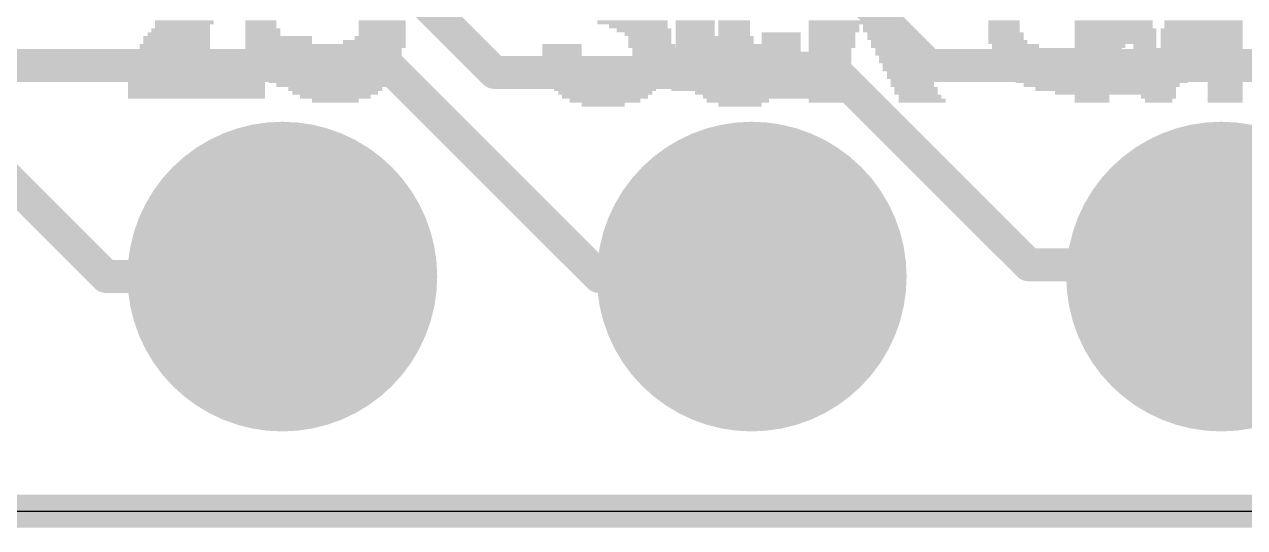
# Model space of a CAD drawing. Extents: x -0.1 to 35.6, y -0.1 to 17.9.
# Drawn here: x 22.73 to 29.34, y -0.09 to 2.64 of the extents above; entities that cross this region are included whole.
import ezdxf

# ---------------------------------------------------------------- set-up
doc = ezdxf.new("R2010")
doc.units = 0
for name, color, linetype in [('1', 12, 'CONTINUOUS'), ('16', 5, 'CONTINUOUS'), ('17', 110, 'CONTINUOUS'), ('20', 53, 'CONTINUOUS'), ('200', 40, 'CONTINUOUS'), ('201', 6, 'CONTINUOUS')]:
    doc.layers.add(name, color=color, linetype=linetype)

# ---------------------------------------------------------------- blocks, each defined once
blk = doc.blocks.new('ROUNDP')
at = {"const_width": 0.5}
blk.add_lwpolyline([(0, -0.25, 1), (0, 0.25, 1), (0, -0.25)], format="xyb", dxfattribs=at)
blk = doc.blocks.new('RECT')
blk.add_solid([(-0.5, -0.5), (0.5, -0.5), (-0.5, 0.5), (0.5, 0.5)])

msp = doc.modelspace()

# ---------------------------------------------------------------- linework, layer by layer
at = {"layer": '1', "const_width": 0.1778}
msp.add_lwpolyline([(0, 0), (35.56, 0)], dxfattribs=at)
at = {"layer": '16', "const_width": 0.1778}
for points in [[(23.1775, 1.27), (21.3042, 3.1433)], [(24.8593, 2.794), (25.2784, 2.3749)], [(27.2855, 2.7559), (27.6284, 2.413)], [(22.5733, 2.413), (24.7015, 2.413)], [(25.8445, 1.27), (24.7015, 2.413)], [(25.2784, 2.3749), (27.1277, 2.3749)], [(27.1277, 2.3749), (28.1691, 1.3335)], [(27.6284, 2.413), (29.718, 2.413)], [(28.1691, 1.3335), (29.21, 1.3335)], [(29.21, 1.3335), (29.21, 1.27)], [(24.13, 1.27), (23.1775, 1.27)], [(25.8445, 1.27), (26.67, 1.27)], [(0, 0), (35.56, 0)]]:
    msp.add_lwpolyline(points, dxfattribs=at)
at = {"layer": '16', "const_width": 0.0889}
for points in [[(24.7329, 2.4444, 1), (24.6701, 2.3816)], [(24.7015, 2.3686, 1), (24.7015, 2.4575)], [(25.2784, 2.4194, 1), (25.2784, 2.3305)], [(25.247, 2.3435, 1), (25.3098, 2.4063)], [(27.1591, 2.4063, 1), (27.0962, 2.3435)], [(27.1277, 2.3305, 1), (27.1277, 2.4194)], [(27.6284, 2.4575, 1), (27.6284, 2.3686)], [(27.597, 2.3816, 1), (27.6598, 2.4444)], [(28.1691, 1.378, 1), (28.1691, 1.2891)], [(28.1376, 1.3021, 1), (28.2005, 1.3649)], [(29.2545, 1.3335, 1), (29.1655, 1.3335)], [(29.21, 1.2891, 1), (29.21, 1.378)], [(23.1775, 1.3145, 1), (23.1775, 1.2255)], [(23.1461, 1.2386, 1), (23.2089, 1.3014)], [(24.13, 1.2255, 1), (24.13, 1.3145)], [(25.8445, 1.3145, 1), (25.8445, 1.2255)], [(25.8131, 1.2386, 1), (25.8759, 1.3014)], [(26.67, 1.2255, 1), (26.67, 1.3145)], [(29.1655, 1.27, 1), (29.2545, 1.27)]]:
    msp.add_lwpolyline(points, format="xyb", dxfattribs=at)
at = {"layer": '20'}
msp.add_line((1.27, 0), (34.29, 0), dxfattribs=at)

# ---------------------------------------------------------------- block references
at = {"layer": '17', "xscale": 1.6764, "yscale": 1.6764, "rotation": 270}
for p in [(24.13, 1.27), (24.13, 1.27), (26.67, 1.27), (26.67, 1.27), (29.21, 1.27), (29.21, 1.27)]:
    msp.add_blockref('ROUNDP', p, dxfattribs=at)
at = {"layer": '200'}
for p, xscale, yscale in [((23.6004, 2.6458), 0.3175, 0.0211), ((24.671, 2.6458), 0.254, 0.0211), ((26.0248, 2.6458), 0.381, 0.0211), ((26.3639, 2.6458), 0.2108, 0.0211), ((27.2313, 2.6458), 0.508, 0.0211), ((28.5115, 2.6458), 0.188, 0.0211), ((28.7655, 2.6458), 0.1473, 0.0211), ((28.9776, 2.6458), 0.1499, 0.0211), ((29.2316, 2.6458), 0.1905, 0.0211), ((23.5483, 2.5823), 0.2946, 0.0211), ((23.5699, 2.6035), 0.2972, 0.0213), ((23.5903, 2.6247), 0.2972, 0.0211), ((24.671, 2.6247), 0.254, 0.0211), ((24.671, 2.6035), 0.254, 0.0213), ((24.671, 2.5823), 0.254, 0.0211), ((26.0566, 2.6247), 0.3175, 0.0211), ((26.0871, 2.6035), 0.2972, 0.0213), ((26.1087, 2.5823), 0.254, 0.0211), ((26.3639, 2.6247), 0.2108, 0.0211), ((26.3639, 2.6035), 0.2108, 0.0213), ((26.3639, 2.5823), 0.2108, 0.0211), ((26.8288, 2.5823), 0.2108, 0.0211), ((27.1043, 2.5823), 0.254, 0.0211), ((27.1145, 2.6247), 0.2743, 0.0211), ((27.1145, 2.6035), 0.2743, 0.0213), ((27.3787, 2.6247), 0.2134, 0.0211), ((27.3888, 2.6035), 0.2337, 0.0213), ((27.4002, 2.5823), 0.2108, 0.0211), ((28.5115, 2.6247), 0.188, 0.0211), ((28.5115, 2.6035), 0.188, 0.0213), ((28.5115, 2.5823), 0.188, 0.0211), ((28.7655, 2.6247), 0.1473, 0.0211), ((28.7858, 2.6035), 0.1473, 0.0213), ((28.7858, 2.5823), 0.1473, 0.0211), ((28.956, 2.6035), 0.1473, 0.0213), ((28.956, 2.5823), 0.1473, 0.0211), ((28.9776, 2.6247), 0.1499, 0.0211), ((29.2316, 2.6247), 0.1905, 0.0211), ((29.2316, 2.6035), 0.1905, 0.0213), ((29.2316, 2.5823), 0.1905, 0.0211), ((23.495, 2.5188), 0.2743, 0.0211), ((23.5267, 2.5612), 0.2972, 0.0211), ((23.5166, 2.54), 0.2769, 0.0213), ((24.1732, 2.5612), 0.2337, 0.0211), ((24.1732, 2.54), 0.2337, 0.0213), ((24.1732, 2.5188), 0.2337, 0.0211), ((24.671, 2.5612), 0.254, 0.0211), ((24.671, 2.54), 0.254, 0.0213), ((24.671, 2.5188), 0.254, 0.0211), ((25.6438, 2.5188), 0.2134, 0.0211), ((26.1201, 2.5612), 0.2311, 0.0211), ((26.1201, 2.54), 0.2311, 0.0213), ((26.1303, 2.5188), 0.2108, 0.0211), ((26.3639, 2.5612), 0.2108, 0.0211), ((26.3639, 2.54), 0.2108, 0.0213), ((26.3639, 2.5188), 0.2108, 0.0211), ((26.8288, 2.5612), 0.2108, 0.0211), ((26.8288, 2.54), 0.2108, 0.0213), ((26.8288, 2.5188), 0.2108, 0.0211), ((27.0942, 2.5612), 0.2337, 0.0211), ((27.0942, 2.54), 0.2337, 0.0213), ((27.0828, 2.5188), 0.2108, 0.0211), ((27.4104, 2.5612), 0.2311, 0.0211), ((27.432, 2.5188), 0.2337, 0.0211), ((27.4206, 2.54), 0.2108, 0.0213), ((28.5115, 2.5612), 0.188, 0.0211), ((28.5115, 2.54), 0.188, 0.0213), ((28.5115, 2.5188), 0.188, 0.0211), ((28.7858, 2.5612), 0.1473, 0.0211), ((28.7858, 2.54), 0.1473, 0.0213), ((28.7973, 2.5188), 0.1245, 0.0211), ((28.956, 2.5612), 0.1473, 0.0211), ((28.956, 2.54), 0.1473, 0.0213), ((28.9458, 2.5188), 0.127, 0.0211), ((29.2316, 2.5612), 0.1905, 0.0211), ((29.2316, 2.54), 0.1905, 0.0213), ((29.2316, 2.5188), 0.1905, 0.0211), ((23.4531, 2.4342), 0.2769, 0.0211), ((23.4645, 2.4553), 0.254, 0.0211), ((23.4747, 2.4765), 0.2743, 0.0213), ((23.495, 2.4977), 0.2743, 0.0211), ((24.1833, 2.4553), 0.254, 0.0211), ((24.1732, 2.4977), 0.2337, 0.0211), ((24.1732, 2.4765), 0.2337, 0.0213), ((24.1935, 2.4342), 0.2337, 0.0211), ((24.638, 2.4342), 0.2743, 0.0211), ((24.6482, 2.4977), 0.254, 0.0211), ((24.6482, 2.4765), 0.254, 0.0213), ((24.6482, 2.4553), 0.254, 0.0211), ((25.6438, 2.4977), 0.2134, 0.0211), ((25.6438, 2.4765), 0.2134, 0.0213), ((25.6438, 2.4553), 0.2134, 0.0211), ((25.6438, 2.4342), 0.2134, 0.0211), ((26.1303, 2.4977), 0.2108, 0.0211), ((26.1303, 2.4765), 0.2108, 0.0213), ((26.1303, 2.4553), 0.2108, 0.0211), ((26.1303, 2.4342), 0.2108, 0.0211), ((26.3741, 2.4977), 0.1905, 0.0211), ((26.3843, 2.4765), 0.2108, 0.0213), ((26.3843, 2.4553), 0.2108, 0.0211), ((26.3843, 2.4342), 0.2108, 0.0211), ((26.8084, 2.4553), 0.2108, 0.0211), ((26.8084, 2.4342), 0.2108, 0.0211), ((26.8288, 2.4977), 0.2108, 0.0211), ((26.8288, 2.4765), 0.2108, 0.0213), ((27.0828, 2.4977), 0.2108, 0.0211), ((27.0828, 2.4765), 0.2108, 0.0213), ((27.0828, 2.4553), 0.2108, 0.0211), ((27.0828, 2.4342), 0.2108, 0.0211), ((27.4536, 2.4977), 0.2311, 0.0211), ((27.4536, 2.4765), 0.2311, 0.0213), ((27.4752, 2.4553), 0.2337, 0.0211), ((27.4752, 2.4342), 0.2337, 0.0211), ((28.5115, 2.4977), 0.188, 0.0211), ((28.5115, 2.4765), 0.188, 0.0213), ((28.5115, 2.4553), 0.188, 0.0211), ((28.5115, 2.4342), 0.188, 0.0211), ((28.8722, 2.4977), 0.2743, 0.0211), ((28.8722, 2.4765), 0.2743, 0.0213), ((28.8722, 2.4553), 0.2743, 0.0211), ((28.8722, 2.4342), 0.2743, 0.0211), ((29.2316, 2.4977), 0.1905, 0.0211), ((29.2316, 2.4765), 0.1905, 0.0213), ((29.2316, 2.4553), 0.1905, 0.0211), ((29.2316, 2.4342), 0.1905, 0.0211), ((23.6753, 2.413), 0.7214, 0.0213), ((23.6753, 2.3918), 0.7214, 0.0211), ((23.6753, 2.3707), 0.7214, 0.0211), ((24.2037, 2.413), 0.254, 0.0213), ((24.2151, 2.3918), 0.2769, 0.0211), ((24.4272, 2.3707), 0.6553, 0.0211), ((24.6063, 2.3918), 0.2972, 0.0211), ((24.6278, 2.413), 0.254, 0.0213), ((25.654, 2.413), 0.2337, 0.0213), ((25.654, 2.3918), 0.2337, 0.0211), ((25.6756, 2.3707), 0.2311, 0.0211), ((26.0985, 2.3707), 0.2337, 0.0211), ((26.1099, 2.3918), 0.2108, 0.0211), ((26.1303, 2.413), 0.2108, 0.0213), ((26.3843, 2.413), 0.2108, 0.0213), ((26.4058, 2.3918), 0.2134, 0.0211), ((26.4058, 2.3707), 0.2134, 0.0211), ((26.797, 2.3918), 0.2337, 0.0211), ((26.797, 2.3707), 0.2337, 0.0211), ((26.8084, 2.413), 0.2108, 0.0213), ((27.0828, 2.413), 0.2108, 0.0213), ((27.0828, 2.3918), 0.2108, 0.0211), ((27.0828, 2.3707), 0.2108, 0.0211), ((27.4955, 2.413), 0.2337, 0.0213), ((27.4955, 2.3918), 0.2337, 0.0211), ((27.5171, 2.3707), 0.2311, 0.0211), ((28.5115, 2.413), 0.188, 0.0213), ((28.5115, 2.3918), 0.188, 0.0211), ((28.5115, 2.3707), 0.188, 0.0211), ((28.8722, 2.413), 0.2337, 0.0213), ((28.8722, 2.3918), 0.2337, 0.0211), ((28.8722, 2.3707), 0.2337, 0.0211), ((29.2316, 2.413), 0.1905, 0.0213), ((29.2316, 2.3918), 0.1905, 0.0211), ((29.2316, 2.3707), 0.1905, 0.0211), ((23.6652, 2.3495), 0.7417, 0.0213), ((23.6652, 2.3283), 0.7417, 0.0211), ((23.6652, 2.3072), 0.7417, 0.0211), ((24.417, 2.3495), 0.635, 0.0213), ((24.4158, 2.3283), 0.5918, 0.0211), ((24.4158, 2.3072), 0.5512, 0.0211), ((25.6972, 2.3495), 0.2743, 0.0213), ((25.8877, 2.3283), 0.6147, 0.0211), ((25.8763, 2.3072), 0.5918, 0.0211), ((26.0769, 2.3495), 0.2769, 0.0213), ((26.4376, 2.3495), 0.2311, 0.0213), ((26.6078, 2.3283), 0.5715, 0.0211), ((26.6065, 2.3072), 0.5283, 0.0211), ((26.7767, 2.3495), 0.2337, 0.0213), ((27.0828, 2.3495), 0.2108, 0.0213), ((27.0828, 2.3283), 0.2108, 0.0211), ((27.0828, 2.3072), 0.2108, 0.0211), ((27.5171, 2.3495), 0.2311, 0.0213), ((27.5387, 2.3283), 0.2337, 0.0211), ((27.5387, 2.3072), 0.2337, 0.0211), ((28.5115, 2.3495), 0.188, 0.0213), ((28.5115, 2.3283), 0.188, 0.0211), ((28.5115, 2.3072), 0.188, 0.0211), ((28.8722, 2.3495), 0.2337, 0.0213), ((28.8709, 2.3283), 0.1905, 0.0211), ((28.8709, 2.3072), 0.1905, 0.0211), ((29.2316, 2.3495), 0.1905, 0.0213), ((29.2316, 2.3283), 0.1905, 0.0211), ((29.2316, 2.3072), 0.1905, 0.0211), ((23.6652, 2.286), 0.7417, 0.0213), ((23.6652, 2.2648), 0.7417, 0.0211), ((23.6652, 2.2437), 0.7417, 0.0211), ((24.417, 2.286), 0.508, 0.0213), ((24.4158, 2.2648), 0.4648, 0.0211), ((24.417, 2.2437), 0.381, 0.0211), ((25.8763, 2.286), 0.5512, 0.0213), ((25.8775, 2.2648), 0.508, 0.0211), ((25.8763, 2.2437), 0.4648, 0.0211), ((26.5963, 2.286), 0.508, 0.0213), ((26.5963, 2.2648), 0.4674, 0.0211), ((26.6065, 2.2437), 0.4013, 0.0211), ((27.0828, 2.286), 0.2108, 0.0213), ((27.0828, 2.2648), 0.2108, 0.0211), ((27.0828, 2.2437), 0.2108, 0.0211), ((27.559, 2.286), 0.2337, 0.0213), ((27.559, 2.2648), 0.2337, 0.0211), ((27.5806, 2.2437), 0.2311, 0.0211), ((28.5115, 2.286), 0.188, 0.0213), ((28.5115, 2.2648), 0.188, 0.0211), ((28.5115, 2.2437), 0.188, 0.0211), ((28.8709, 2.286), 0.1905, 0.0213), ((28.8709, 2.2648), 0.1905, 0.0211), ((28.8709, 2.2437), 0.1905, 0.0211), ((29.2316, 2.286), 0.1905, 0.0213), ((29.2316, 2.2648), 0.1905, 0.0211), ((29.2316, 2.2437), 0.1905, 0.0211), ((24.417, 2.2225), 0.254, 0.0213), ((25.8763, 2.2225), 0.3835, 0.0213), ((25.8661, 2.2013), 0.2311, 0.0211), ((26.5951, 2.2225), 0.3378, 0.0213), ((26.6065, 2.2013), 0.2337, 0.0211), ((27.0828, 2.2225), 0.2108, 0.0213), ((27.592, 2.2225), 0.254, 0.0213), ((28.5115, 2.2225), 0.188, 0.0213), ((28.8722, 2.2225), 0.1473, 0.0213), ((29.2316, 2.2225), 0.1905, 0.0213)]:
    msp.add_blockref('RECT', p, dxfattribs=dict(at, xscale=xscale, yscale=yscale))
at = {"layer": '201', "rotation": 180}
for p, xscale, yscale in [((23.6436, 2.6458), 0.1905, 0.0211), ((24.0132, 2.6458), 0.1676, 0.0211), ((24.6698, 2.6458), 0.1702, 0.0211), ((26.0871, 2.6458), 0.1702, 0.0211), ((26.5748, 2.6458), 0.1702, 0.0211), ((27.1564, 2.6458), 0.1499, 0.0211), ((28.0353, 2.6458), 0.1702, 0.0211), ((28.6703, 2.6458), 0.1702, 0.0211), ((29.1033, 2.6458), 0.1473, 0.0211), ((23.6436, 2.6247), 0.1905, 0.0211), ((23.6436, 2.6035), 0.1905, 0.0213), ((23.6436, 2.5823), 0.1905, 0.0211), ((24.0246, 2.6035), 0.1905, 0.0213), ((24.0246, 2.5823), 0.1905, 0.0211), ((24.0132, 2.6247), 0.1676, 0.0211), ((24.6596, 2.6035), 0.1905, 0.0213), ((24.6596, 2.5823), 0.1905, 0.0211), ((24.6698, 2.6247), 0.1702, 0.0211), ((26.0871, 2.6247), 0.1702, 0.0211), ((26.0871, 2.6035), 0.1702, 0.0213), ((26.0871, 2.5823), 0.1702, 0.0211), ((26.5748, 2.6247), 0.1702, 0.0211), ((26.5748, 2.6035), 0.1702, 0.0213), ((26.5748, 2.5823), 0.1702, 0.0211), ((27.1564, 2.6247), 0.1499, 0.0211), ((27.1564, 2.6035), 0.1499, 0.0213), ((27.1564, 2.5823), 0.1499, 0.0211), ((28.0353, 2.6247), 0.1702, 0.0211), ((28.0353, 2.6035), 0.1702, 0.0213), ((28.0454, 2.5823), 0.1905, 0.0211), ((28.6588, 2.6247), 0.1473, 0.0211), ((28.6588, 2.6035), 0.1473, 0.0213), ((28.6588, 2.5823), 0.1473, 0.0211), ((29.1033, 2.6247), 0.1473, 0.0211), ((29.1033, 2.6035), 0.1473, 0.0213), ((29.1033, 2.5823), 0.1473, 0.0211), ((23.6436, 2.5612), 0.1905, 0.0211), ((23.6436, 2.54), 0.1905, 0.0213), ((23.6436, 2.5188), 0.1905, 0.0211), ((24.0348, 2.5612), 0.2108, 0.0211), ((24.0665, 2.54), 0.2743, 0.0213), ((24.3307, 2.5188), 0.8026, 0.0211), ((24.6063, 2.54), 0.2972, 0.0213), ((24.638, 2.5612), 0.2337, 0.0211), ((26.0972, 2.5612), 0.1905, 0.0211), ((26.1087, 2.54), 0.2134, 0.0213), ((26.129, 2.5188), 0.254, 0.0211), ((26.5646, 2.5188), 0.3175, 0.0211), ((26.5633, 2.54), 0.2337, 0.0213), ((26.5748, 2.5612), 0.2108, 0.0211), ((27.1247, 2.5188), 0.2134, 0.0211), ((27.1463, 2.5612), 0.1702, 0.0211), ((27.1463, 2.54), 0.1702, 0.0213), ((28.0454, 2.5612), 0.1905, 0.0211), ((28.0556, 2.54), 0.2108, 0.0213), ((28.0975, 2.5188), 0.254, 0.0211), ((28.5864, 2.5188), 0.2108, 0.0211), ((28.6283, 2.54), 0.1676, 0.0213), ((28.6385, 2.5612), 0.1473, 0.0211), ((29.0513, 2.5188), 0.2108, 0.0211), ((29.0817, 2.54), 0.1905, 0.0213), ((29.0932, 2.5612), 0.1676, 0.0211), ((23.6436, 2.4977), 0.1905, 0.0211), ((23.6436, 2.4765), 0.1905, 0.0213), ((23.6436, 2.4553), 0.1905, 0.0211), ((23.6436, 2.4342), 0.1905, 0.0211), ((24.3307, 2.4977), 0.8026, 0.0211), ((24.3408, 2.4765), 0.7823, 0.0213), ((24.3307, 2.4553), 0.762, 0.0211), ((24.3307, 2.4342), 0.762, 0.0211), ((26.3944, 2.4977), 0.7391, 0.0211), ((26.6167, 2.4765), 1.1836, 0.0213), ((26.6167, 2.4553), 1.1836, 0.0211), ((26.2992, 2.4342), 0.508, 0.0211), ((26.891, 2.4342), 0.635, 0.0211), ((27.0929, 2.4977), 0.2311, 0.0211), ((28.321, 2.4977), 0.701, 0.0211), ((28.5636, 2.4765), 1.1862, 0.0213), ((28.5648, 2.4553), 1.143, 0.0211), ((28.5648, 2.4342), 1.143, 0.0211), ((29.0195, 2.4977), 0.2743, 0.0211), ((23.6436, 2.413), 0.1905, 0.0213), ((23.6436, 2.3918), 0.1905, 0.0211), ((23.6436, 2.3707), 0.1905, 0.0211), ((24.3307, 2.413), 0.7214, 0.0213), ((24.3307, 2.3918), 0.6756, 0.0211), ((24.3307, 2.3707), 0.635, 0.0211), ((26.2992, 2.413), 0.508, 0.0213), ((26.2992, 2.3918), 0.4674, 0.0211), ((26.3106, 2.3707), 0.4445, 0.0211), ((26.8808, 2.413), 0.6147, 0.0213), ((26.8808, 2.3918), 0.6147, 0.0211), ((26.8821, 2.3707), 0.5715, 0.0211), ((28.5636, 2.413), 1.0998, 0.0213), ((28.5636, 2.3918), 1.0592, 0.0211), ((28.5648, 2.3707), 1.016, 0.0211), ((23.6436, 2.3495), 0.1905, 0.0213), ((24.3307, 2.3495), 0.5944, 0.0213), ((24.3307, 2.3283), 0.5486, 0.0211), ((24.3192, 2.3072), 0.4445, 0.0211), ((26.2992, 2.3495), 0.4216, 0.0213), ((26.3093, 2.3283), 0.3607, 0.0211), ((26.2992, 2.3072), 0.2946, 0.0211), ((26.8707, 2.3495), 0.5486, 0.0213), ((26.8707, 2.3283), 0.508, 0.0211), ((26.8707, 2.3072), 0.4674, 0.0211), ((28.5636, 2.3495), 0.9728, 0.0213), ((28.5636, 2.3283), 0.9322, 0.0211), ((28.5636, 2.3072), 0.8458, 0.0211), ((24.3205, 2.286), 0.2743, 0.0213), ((26.3208, 2.286), 0.1702, 0.0213), ((26.8808, 2.286), 0.4013, 0.0213), ((26.8707, 2.2648), 0.3404, 0.0211), ((26.8707, 2.2437), 0.2134, 0.0211), ((28.5636, 2.286), 0.7188, 0.0213), ((28.5534, 2.2648), 0.4851, 0.0211)]:
    msp.add_blockref('RECT', p, dxfattribs=dict(at, xscale=xscale, yscale=yscale))

doc.saveas('drawing.dxf')
